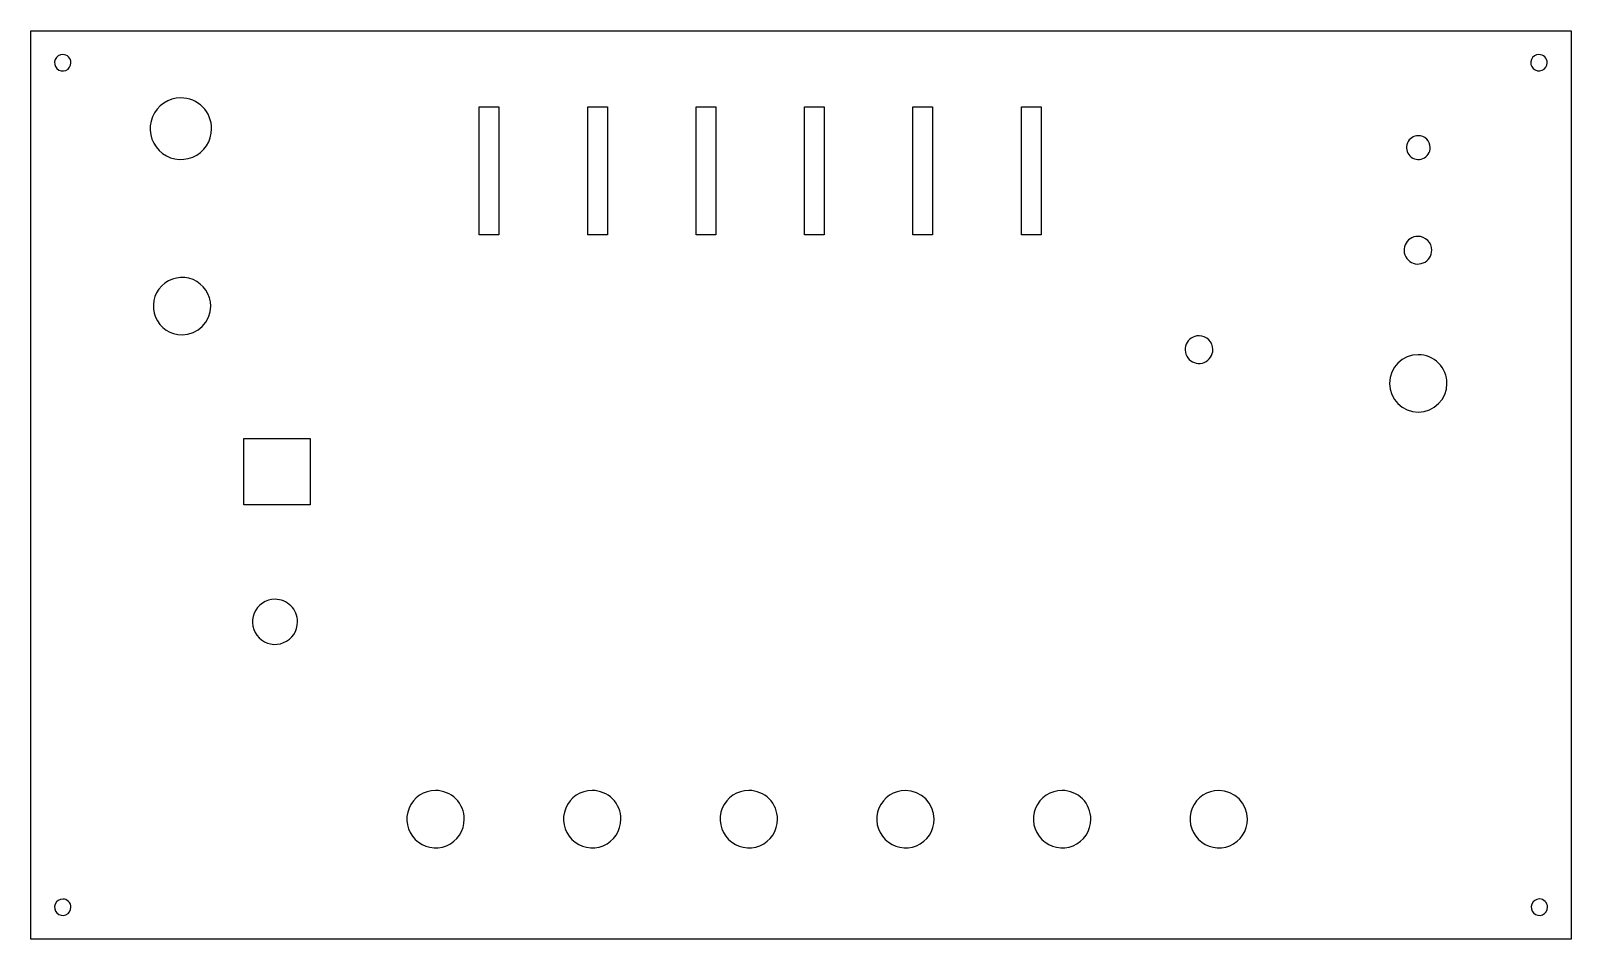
# Model space of a CAD drawing. Extents: x 52 to 240, y 50 to 161.
import ezdxf

# ---------------------------------------------------------------- set-up
doc = ezdxf.new("R2010")
doc.units = 0
doc.layers.add('Panel', color=7, linetype='CONTINUOUS')

msp = doc.modelspace()

# ---------------------------------------------------------------- linework, layer by layer
at = {"layer": 'Panel', "color": 7}
for points in [[(51.731598, 160.529217), (239.530028, 160.529217), (239.530028, 49.730797), (51.731598, 49.730797)], [(55.631172, 157.629646)], [(235.60136, 157.631359)], [(70.029892, 152.335926)], [(106.40443, 151.262211), (108.80443, 151.262211), (108.80443, 135.662211), (106.40443, 135.662211)], [(119.62241, 151.262211), (122.02241, 151.262211), (122.02241, 135.662211), (119.62241, 135.662211)], [(132.84041, 151.262211), (135.24041, 151.262211), (135.24041, 135.662211), (132.84041, 135.662211)], [(146.05841, 151.262211), (148.45841, 151.262211), (148.45841, 135.662211), (146.05841, 135.662211)], [(159.27643, 151.262211), (161.67643, 151.262211), (161.67643, 135.662211), (159.27643, 135.662211)], [(172.49446, 151.262211), (174.89446, 151.262211), (174.89446, 135.662211), (172.49446, 135.662211)], [(220.89371, 147.737903)], [(220.84238, 135.457868)], [(73.667404, 126.943146)], [(194.15465, 123.333593)], [(220.87993, 121.025703)], [(77.684029, 110.814491), (85.797835, 110.814491), (85.797835, 102.700685), (77.684029, 102.700685)], [(81.503769, 91.19125)], [(101.07769, 67.87029)], [(120.17506, 67.87029)], [(139.27243, 67.87027)], [(158.36984, 67.87027)], [(177.46725, 67.87027)], [(196.56467, 67.87027)], [(55.629463, 54.63422)], [(235.65364, 54.63766)]]:
    msp.add_lwpolyline(points, close=True, dxfattribs=at)
for points in [[(54.707292, 157.012329), (54.552511, 156.638655), (54.638067, 156.208537), (54.924065, 155.922539)], [(55.631172, 157.629646), (55.22671, 157.629646), (54.862073, 157.386004), (54.707292, 157.012329)], [(54.924065, 155.922539), (55.210063, 155.636541), (55.640181, 155.550985), (56.013855, 155.705766)], [(56.338279, 157.336753), (56.150742, 157.524289), (55.896388, 157.629646), (55.631172, 157.629646)], [(56.013855, 155.705766), (56.38753, 155.860547), (56.631172, 156.225184), (56.631172, 156.629646)], [(56.631172, 156.629646), (56.631172, 156.894862), (56.525815, 157.149216), (56.338279, 157.336753)], [(234.67748, 157.014042), (234.522699, 156.640368), (234.608255, 156.21025), (234.894253, 155.924252)], [(235.60136, 157.631359), (235.196898, 157.631359), (234.832261, 157.387717), (234.67748, 157.014042)], [(234.894253, 155.924252), (235.180251, 155.638254), (235.610369, 155.552698), (235.984043, 155.707479)], [(236.308467, 157.338466), (236.12093, 157.526002), (235.866576, 157.631359), (235.60136, 157.631359)], [(235.984043, 155.707479), (236.357718, 155.86226), (236.60136, 156.226897), (236.60136, 156.631359)], [(236.60136, 156.631359), (236.60136, 156.896575), (236.496003, 157.150929), (236.308467, 157.338466)], [(70.029892, 152.335926), (68.513159, 152.335926), (67.145773, 151.422268), (66.565344, 150.020989)], [(72.681542, 151.237576), (71.978281, 151.940838), (71.024454, 152.335926), (70.029892, 152.335926)], [(73.779892, 148.585926), (73.779892, 149.580488), (73.384804, 150.534315), (72.681542, 151.237576)], [(66.565344, 150.020989), (65.984915, 148.61971), (66.305749, 147.006768), (67.378242, 145.934276)], [(71.464955, 145.121378), (72.866234, 145.701807), (73.779892, 147.069193), (73.779892, 148.585926)], [(219.556516, 146.844419), (219.332491, 146.303574), (219.456322, 145.681035), (219.870266, 145.267091)], [(220.89371, 147.737903), (220.308304, 147.737903), (219.780541, 147.385263), (219.556516, 146.844419)], [(221.917154, 147.313979), (221.64572, 147.585413), (221.277576, 147.737903), (220.89371, 147.737903)], [(222.341078, 146.290535), (222.341078, 146.674401), (222.188588, 147.042545), (221.917154, 147.313979)], [(67.378242, 145.934276), (68.450734, 144.861783), (70.063676, 144.540949), (71.464955, 145.121378)], [(219.870266, 145.267091), (220.28421, 144.853147), (220.906749, 144.729316), (221.447594, 144.953341)], [(221.447594, 144.953341), (221.988438, 145.177366), (222.341078, 145.705129), (222.341078, 146.290535)], [(220.84238, 135.457868), (220.159406, 135.457868), (219.543683, 135.046455), (219.28232, 134.41547)], [(222.036398, 134.96329), (221.719725, 135.279963), (221.290224, 135.457868), (220.84238, 135.457868)], [(219.28232, 134.41547), (219.020958, 133.784485), (219.165427, 133.058189), (219.648362, 132.575254)], [(221.488578, 132.209212), (222.119563, 132.470575), (222.530976, 133.086299), (222.530976, 133.769272)], [(222.530976, 133.769272), (222.530976, 134.217116), (222.353071, 134.646617), (222.036398, 134.96329)], [(219.648362, 132.575254), (220.131297, 132.092319), (220.857593, 131.94785), (221.488578, 132.209212)], [(71.506796, 130.176724), (70.198936, 130.718458), (68.693523, 130.419013), (67.69253, 129.41802)], [(73.667404, 126.943146), (73.667404, 128.358764), (72.814656, 129.634991), (71.506796, 130.176724)], [(67.69253, 129.41802), (66.691537, 128.417027), (66.392092, 126.911614), (66.933826, 125.603754)], [(70.167404, 123.443146), (72.100401, 123.443146), (73.667404, 125.010149), (73.667404, 126.943146)], [(66.933826, 125.603754), (67.475559, 124.295894), (68.751786, 123.443146), (70.167404, 123.443146)], [(192.59459, 122.291195), (192.333228, 121.66021), (192.477697, 120.933914), (192.960632, 120.450979)], [(194.15465, 123.333593), (193.471676, 123.333593), (192.855953, 122.92218), (192.59459, 122.291195)], [(195.348668, 122.839015), (195.031995, 123.155688), (194.602494, 123.333593), (194.15465, 123.333593)], [(195.843246, 121.644997), (195.843246, 122.092841), (195.665341, 122.522342), (195.348668, 122.839015)], [(192.960632, 120.450979), (193.443567, 119.968044), (194.169863, 119.823575), (194.800848, 120.084937)], [(194.800848, 120.084937), (195.431833, 120.3463), (195.843246, 120.962024), (195.843246, 121.644997)], [(220.87993, 121.025703), (218.946933, 121.025703), (217.37993, 119.4587), (217.37993, 117.525703)], [(223.354804, 120.000577), (222.698426, 120.656954), (221.808188, 121.025703), (220.87993, 121.025703)], [(224.37993, 117.525703), (224.37993, 118.453961), (224.011181, 119.344199), (223.354804, 120.000577)], [(217.37993, 117.525703), (217.37993, 115.592706), (218.946933, 114.025703), (220.87993, 114.025703)], [(220.87993, 114.025703), (222.812927, 114.025703), (224.37993, 115.592706), (224.37993, 117.525703)], [(81.503769, 91.19125), (80.391498, 91.19125), (79.388748, 90.521234), (78.9631, 89.493629)], [(83.448313, 90.385794), (82.932588, 90.901519), (82.233114, 91.19125), (81.503769, 91.19125)], [(84.253769, 88.44125), (84.253769, 89.170595), (83.964038, 89.870069), (83.448313, 90.385794)], [(78.9631, 89.493629), (78.537453, 88.466025), (78.772731, 87.283201), (79.559225, 86.496706)], [(82.556148, 85.900581), (83.583753, 86.326229), (84.253769, 87.328979), (84.253769, 88.44125)], [(79.559225, 86.496706), (80.34572, 85.710212), (81.528544, 85.474934), (82.556148, 85.900581)], [(101.07769, 67.87029), (99.662072, 67.87029), (98.385845, 67.017542), (97.844112, 65.709682)], [(103.552564, 66.845164), (102.896186, 67.501541), (102.005948, 67.87029), (101.07769, 67.87029)], [(120.17506, 67.87029), (118.759442, 67.87029), (117.483215, 67.017542), (116.941482, 65.709682)], [(122.649934, 66.845164), (121.993556, 67.501541), (121.103318, 67.87029), (120.17506, 67.87029)], [(139.27243, 67.87027), (137.856812, 67.87027), (136.580585, 67.017522), (136.038852, 65.709662)], [(141.747304, 66.845144), (141.090926, 67.501521), (140.200688, 67.87027), (139.27243, 67.87027)], [(158.36984, 67.87027), (156.954222, 67.87027), (155.677995, 67.017522), (155.136262, 65.709662)], [(161.86984, 64.37027), (161.86984, 66.303267), (160.302837, 67.87027), (158.36984, 67.87027)], [(177.46725, 67.87027), (176.051632, 67.87027), (174.775405, 67.017522), (174.233672, 65.709662)], [(179.942124, 66.845144), (179.285746, 67.501521), (178.395508, 67.87027), (177.46725, 67.87027)], [(196.56467, 67.87027), (195.149052, 67.87027), (193.872825, 67.017522), (193.331092, 65.709662)], [(200.06467, 64.37027), (200.06467, 66.303267), (198.497667, 67.87027), (196.56467, 67.87027)], [(104.57769, 64.37029), (104.57769, 65.298548), (104.208941, 66.188786), (103.552564, 66.845164)], [(123.67506, 64.37029), (123.67506, 65.298548), (123.306311, 66.188786), (122.649934, 66.845164)], [(142.77243, 64.37027), (142.77243, 65.298528), (142.403681, 66.188766), (141.747304, 66.845144)], [(180.96725, 64.37027), (180.96725, 65.298528), (180.598501, 66.188766), (179.942124, 66.845144)], [(97.844112, 65.709682), (97.302378, 64.401822), (97.601823, 62.896409), (98.602816, 61.895416)], [(102.417082, 61.136712), (103.724942, 61.678445), (104.57769, 62.954672), (104.57769, 64.37029)], [(116.941482, 65.709682), (116.399748, 64.401822), (116.699193, 62.896409), (117.700186, 61.895416)], [(121.514452, 61.136712), (122.822312, 61.678445), (123.67506, 62.954672), (123.67506, 64.37029)], [(136.038852, 65.709662), (135.497118, 64.401802), (135.796563, 62.896389), (136.797556, 61.895396)], [(140.611822, 61.136692), (141.919682, 61.678425), (142.77243, 62.954652), (142.77243, 64.37027)], [(155.136262, 65.709662), (154.594528, 64.401802), (154.893973, 62.896389), (155.894966, 61.895396)], [(159.709232, 61.136692), (161.017092, 61.678425), (161.86984, 62.954652), (161.86984, 64.37027)], [(174.233672, 65.709662), (173.691938, 64.401802), (173.991383, 62.896389), (174.992376, 61.895396)], [(178.806642, 61.136692), (180.114502, 61.678425), (180.96725, 62.954652), (180.96725, 64.37027)], [(193.331092, 65.709662), (192.789358, 64.401802), (193.088803, 62.896389), (194.089796, 61.895396)], [(197.904062, 61.136692), (199.211922, 61.678425), (200.06467, 62.954652), (200.06467, 64.37027)], [(98.602816, 61.895416), (99.603809, 60.894423), (101.109222, 60.594978), (102.417082, 61.136712)], [(117.700186, 61.895416), (118.701179, 60.894423), (120.206592, 60.594978), (121.514452, 61.136712)], [(136.797556, 61.895396), (137.798549, 60.894403), (139.303962, 60.594958), (140.611822, 61.136692)], [(155.894966, 61.895396), (156.895959, 60.894403), (158.401372, 60.594958), (159.709232, 61.136692)], [(174.992376, 61.895396), (175.993369, 60.894403), (177.498782, 60.594958), (178.806642, 61.136692)], [(194.089796, 61.895396), (195.090789, 60.894403), (196.596202, 60.594958), (197.904062, 61.136692)], [(55.629463, 54.63422), (55.225001, 54.63422), (54.860364, 54.390578), (54.705583, 54.016903)], [(56.33657, 54.341327), (56.149033, 54.528863), (55.894679, 54.63422), (55.629463, 54.63422)], [(235.65364, 54.63766), (235.249178, 54.63766), (234.884541, 54.394018), (234.72976, 54.020343)], [(236.360747, 54.344767), (236.17321, 54.532303), (235.918856, 54.63766), (235.65364, 54.63766)], [(54.705583, 54.016903), (54.550802, 53.643229), (54.636358, 53.213111), (54.922356, 52.927113)], [(54.922356, 52.927113), (55.208354, 52.641115), (55.638472, 52.555559), (56.012146, 52.71034)], [(56.012146, 52.71034), (56.385821, 52.865121), (56.629463, 53.229758), (56.629463, 53.63422)], [(56.629463, 53.63422), (56.629463, 53.899436), (56.524106, 54.15379), (56.33657, 54.341327)], [(234.72976, 54.020343), (234.574979, 53.646669), (234.660535, 53.216551), (234.946533, 52.930553)], [(234.946533, 52.930553), (235.232531, 52.644555), (235.662649, 52.558999), (236.036323, 52.71378)], [(236.036323, 52.71378), (236.409998, 52.868561), (236.65364, 53.233198), (236.65364, 53.63766)], [(236.65364, 53.63766), (236.65364, 53.902876), (236.548283, 54.15723), (236.360747, 54.344767)]]:
    msp.add_open_spline(points, degree=3, dxfattribs=at)

doc.saveas('drawing.dxf')
